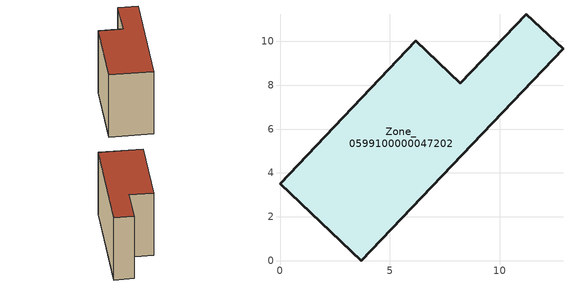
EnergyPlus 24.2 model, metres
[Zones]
Zone_0599100000047202
 floor ground (C_G): 0,3.52 6.18,10.02 8.22,8.08 11.22,11.23 12.89,9.65 3.7,0 z3.13
 wall outside (C_F): 6.18,10.02 0,3.52 3.7,0 12.89,9.65 11.22,11.23 8.22,8.08 6.18,10.02 z3.13:11.53
 roof outside (C_R): 12.89,9.65 11.22,11.23 8.22,8.08 6.18,10.02 0,3.52 3.7,0 z11.53
[BUILDING]
Pand.0599100000047202: North Axis=0; Terrain=City; Loads Convergence Tolerance Value=0.04; Temperature Convergence Tolerance Value=0.4; Solar Distribution=FullExterior; Maximum Number of Warmup Days=25; Minimum Number of Warmup Days=1
[Site:Location]
Rotterdam.The.Hague.AP_ZH_NLD Design_Conditions: Latitude=51.96; Longitude=4.45; Time Zone=1; Elevation=-4.5
[SITE:GROUNDTEMPERATURE:BUILDINGSURFACE]
18, 18, 18, 18, 18, 18, 18, 18, 18, 18, 18, 18
[MATERIAL] Thermal Absorptance=0.9; Solar Absorptance=0.7; Visible Absorptance=0.7
Name | Roughness | Thickness | Conductivity | Density | Specific Heat
G.TI.1975-1991 | MediumSmooth | 0.15 | 0.288461 | 540 | 1210
F.TI.1975-1991 | Rough | 0.3 | 0.230769 | 1920 | 840
R.TI.1975-1991 | MediumRough | 0.2 | 0.153846 | 1500 | 1000
[CONSTRUCTION]
C_G: G.TI.1975-1991
C_F: F.TI.1975-1991
C_R: R.TI.1975-1991
[ZONE]
Zone_0599100000047202: Type=1; Multiplier=1; Ceiling Height=Autocalculate; Volume=Autocalculate; Floor Area=autocalculate; Part of Total Floor Area=Yes
[ZONEINFILTRATION:DESIGNFLOWRATE]
Infil_Zone_0599100000047202: Zone or ZoneList or Space or SpaceList=Zone_0599100000047202; Schedule=AlwaysOn; Design Flow Rate Calculation Method=Flow/Area; Flow Rate per Floor Area=0.003; Constant Term Coefficient=1; Temperature Term Coefficient=0; Velocity Term Coefficient=0; Velocity Squared Term Coefficient=0
[HVACTEMPLATE:ZONE:IDEALLOADSAIRSYSTEM]
Zone_0599100000047202: Maximum Heating Supply Air Temperature=50; Minimum Cooling Supply Air Temperature=13; Maximum Heating Supply Air Humidity Ratio=0.0156; Minimum Cooling Supply Air Humidity Ratio=0.0077; Heating Limit=NoLimit; Cooling Limit=NoLimit; Dehumidification Control Type=ConstantSensibleHeatRatio; Cooling Sensible Heat Ratio=0.7; Dehumidification Setpoint=60; Humidification Control Type=None; Humidification Setpoint=30; Outdoor Air Method=None; Outdoor Air Flow Rate per Person=0.00944; Outdoor Air Flow Rate per Zone Floor Area=0; Outdoor Air Flow Rate per Zone=0; Demand Controlled Ventilation Type=None; Outdoor Air Economizer Type=NoEconomizer; Heat Recovery Type=None; Sensible Heat Recovery Effectiveness=0.7; Latent Heat Recovery Effectiveness=0.65
[ZONECONTROL:THERMOSTAT]
ThermostatControl_Zone_0599100000047202: Zone or ZoneList=Zone_0599100000047202; Control Type Schedule=DualSetpointControlType; Control 1=Thermostat_Zone_0599100000047202; Temperature Difference Between Cutout And Setpoint=0
[THERMOSTATSETPOINT:DUALSETPOINT]
Thermostat_Zone_0599100000047202: Heating Setpoint Temperature Schedule=HeatingSetpoint_Zone_0599100000047202; Cooling Setpoint Temperature Schedule=CoolingSetpoint_Zone_0599100000047202
[SCHEDULE:COMPACT]
HeatingSetpoint_Zone_0599100000047202: Through: 12/31, For: AllDays, Until: 24:00, 21
CoolingSetpoint_Zone_0599100000047202: Through: 12/31, For: AllDays, Until: 24:00, 24
DualSetpointControlType: Through: 12/31, For: AllDays, Until: 24:00, 4
AlwaysOn: Through: 12/31, For: AllDays, Until: 24:00, 1
